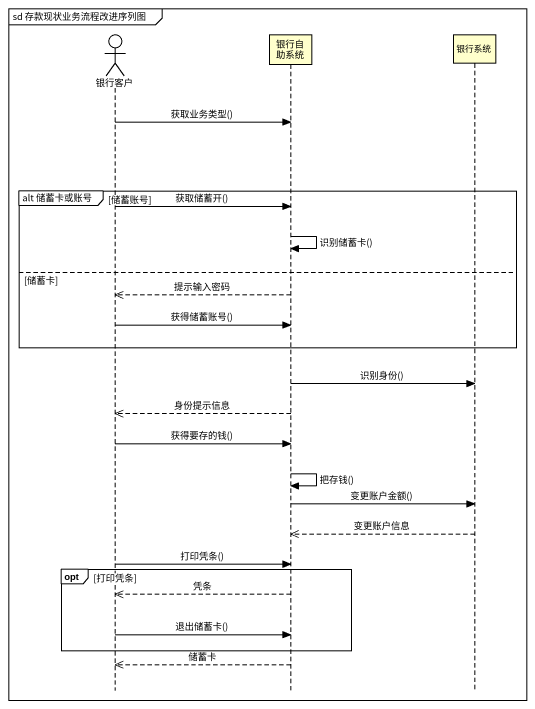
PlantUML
@startuml
mainframe sd 存款现状业务流程改进序列图
hide footbox
actor 银行客户
participant 银行自助系统
participant 银行系统

银行客户 -> 银行自助系统 : 获取业务类型()
group alt 储蓄卡或账号 [储蓄账号]
  银行客户 -> 银行自助系统 : 获取储蓄开()
  银行自助系统 -> 银行自助系统 : 识别储蓄卡()
else 储蓄卡
  银行自助系统 -->> 银行客户 : 提示输入密码
  银行客户 -> 银行自助系统 : 获得储蓄账号()
end
银行自助系统 -> 银行系统 : 识别身份()
银行自助系统 -->> 银行客户 : 身份提示信息
银行客户 -> 银行自助系统 : 获得要存的钱()
银行自助系统 -> 银行自助系统 : 把存钱()
银行自助系统 -> 银行系统 : 变更账户金额()
银行系统 -->> 银行自助系统 : 变更账户信息
银行客户 -> 银行自助系统 : 打印凭条()
opt 打印凭条
  银行自助系统 -->> 银行客户 : 凭条
  银行客户 -> 银行自助系统 : 退出储蓄卡()
end
银行自助系统 -->> 银行客户 : 储蓄卡
@enduml
